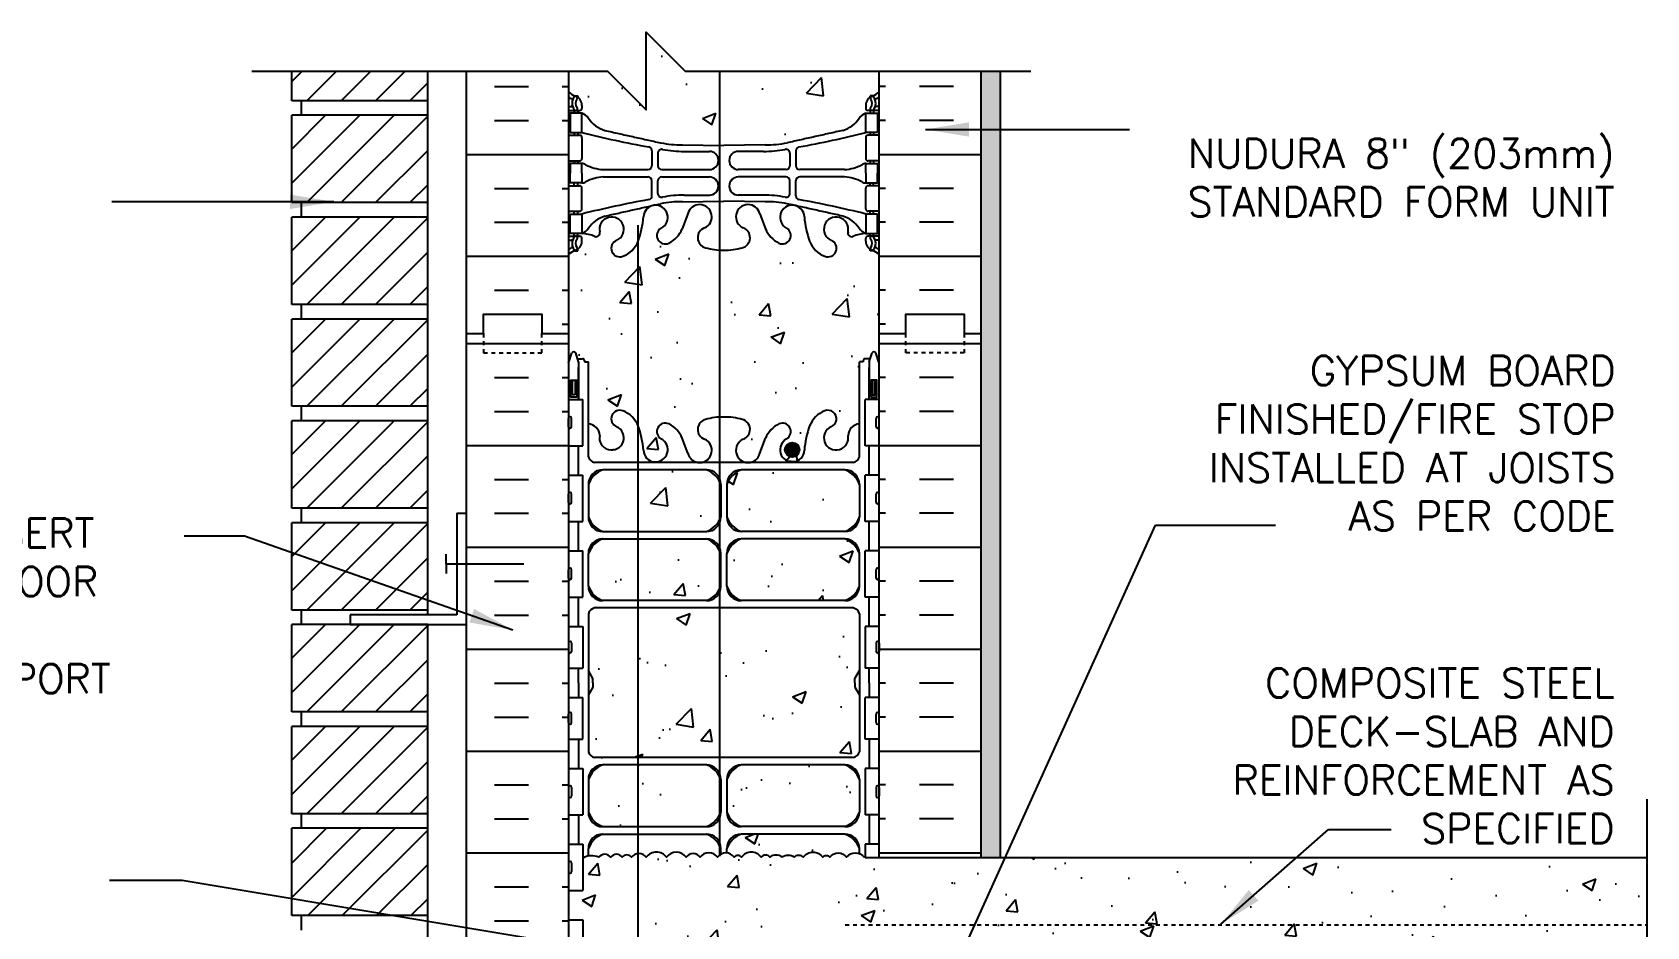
# Model space of a CAD drawing. Header units: inches. Extents: x 148.1 to 227.6, y 132.6 to 222.6.
# Drawn here: x 185.03 to 226.6, y 199.52 to 222.57 of the extents above; entities that cross this region are included whole.
import ezdxf

# ---------------------------------------------------------------- set-up
doc = ezdxf.new("R2010")
doc.units = ezdxf.units.IN
doc.header["$LTSCALE"] = 0.5
doc.header["$MEASUREMENT"] = 0
doc.linetypes.add('DASHED2', pattern=[0.375, 0.25, -0.125])
doc.linetypes.add('HIDDEN2', pattern=[0.1875, 0.125, -0.0625])
for name, color, linetype in [('HATCH', 12, 'Continuous'), ('line25', 2, 'Continuous'), ('LINE3', 3, 'Continuous'), ('LINE50', 5, 'Continuous'), ('LINE9', 9, 'Continuous'), ('TEXT', 4, 'Continuous'), ('Web_Edge', 9, 'Continuous')]:
    doc.layers.add(name, color=color, linetype=linetype)
doc.styles.add('DIM', font='romans.shx', dxfattribs={"width": 0.7})
doc.styles.add('ROMANS', font='romans.shx', dxfattribs={"height": 0.75})
doc.dimstyles.new('ext_12', dxfattribs={"dimscale": 12, "dimtxt": 0.09375, "dimasz": 0.09375, "dimexe": 0.09375, "dimexo": 0.0625, "dimgap": 0.0625, "dimtad": 1, "dimdec": 1, "dimzin": 3, "dimdsep": 46, "dimlunit": 4, "dimtxsty": 'DIM', "dimcen": 0.09, "dimdle": 0.09375, "dimclrt": 4, "dimadec": 0, "dimazin": 0, "dimtfac": 1, "dimtdec": 1, "dimtmove": 2, "dimatfit": 3, "dimfxl": 1, "dimfrac": 2, "dimtolj": 1, "dimtzin": 0, "dimarcsym": 0})
pattern_1 = [(45, (127.98476, 3.96603), (-0.4419417, 0.4419417), [])]

msp = doc.modelspace()

# ---------------------------------------------------------------- hatches: boundary and pattern name
at = {"layer": 'HATCH'}
h = msp.add_hatch(dxfattribs=at)
h.set_pattern_fill('AR-CONC', color=256, scale=0.5)
h.set_pattern_definition([(50, (0, 0), (3.5863, -0.31376), [0.375, -4.125]), (355, (0, 0), (-0.693757, 3.76096), [0.3, -3.3]), (100.4514, (0.299, -0.026), (2.892544, 3.4472), [0.3187, -3.50571]), (46.1842, (0, 1), (5.336207, -0.827596), [0.5625, -6.1875]), (96.6356, (0.4447, 0.931), (4.67331, 4.87059), [0.47805, -5.25857]), (351.1842, (0, 1), (4.67331, 4.87059), [0.45, -4.95]), (21, (0.5, 0.75), (2.984535, -2.013094), [0.375, -4.125]), (326, (0.5, 0.75), (1.216577, 3.62575), [0.3, -3.3]), (71.4514, (0.7487, 0.5822), (4.20111, 1.612656), [0.3187, -3.50571]), (37.5, (0, 0), (0.0607993, 1.6644693), [0, -3.26, 0, -3.35, 0, -3.3125]), (7.5, (0, 0), (1.315348, 1.972059), [0, -1.91, 0, -3.185, 0, -1.2625]), (327.5, (-1.115, 0), (2.669112, -0.1127744), [0, -1.25, 0, -3.9, 0, -5.175]), (317.5, (-1.615, 0), (2.91593, 0.500525), [0, -1.625, 0, -2.59, 0, -3.675])])
edge = h.paths.add_edge_path()
edge.add_arc((206.623, 220.148), 0.364, 109.6613, 145.0225, ccw=False)
edge.add_line((206.501, 220.491), (206.606, 220.491))
edge.add_line((206.606, 220.491), (206.606, 220.561))
edge.add_line((206.606, 220.561), (206.559, 220.561))
edge.add_arc((206.559, 220.623), 0.0625, 180, 270, ccw=False)
edge.add_line((206.496, 220.623), (206.496, 220.691))
edge.add_arc((206.746, 220.691), 0.25, 124.0558, 180, ccw=False)
edge.add_line((206.606, 220.898), (206.606, 220.94))
edge.add_line((206.606, 220.94), (206.696, 220.94))
edge.add_arc((206.496, 221.398), 0.5, 293.5782, 313.7891)
edge.add_line((206.842, 221.037), (206.842, 221.575))
edge.add_line((206.842, 221.575), (201.842, 221.575))
edge.add_line((201.842, 221.575), (200.842, 222.575))
edge.add_line((200.842, 222.575), (200.842, 220.575))
edge.add_line((200.842, 220.575), (199.842, 221.575))
edge.add_line((199.842, 221.575), (198.842, 221.575))
edge.add_line((198.842, 221.575), (198.842, 221.037))
edge.add_arc((199.188, 221.398), 0.5, 226.2109, 246.4218)
edge.add_line((198.988, 220.94), (199.078, 220.94))
edge.add_line((199.078, 220.94), (199.078, 220.898))
edge.add_arc((198.938, 220.691), 0.25, 0, 55.9442, ccw=False)
edge.add_line((199.188, 220.691), (199.188, 220.623))
edge.add_arc((199.126, 220.623), 0.0625, -90, 0, ccw=False)
edge.add_line((199.126, 220.561), (199.078, 220.561))
edge.add_line((199.078, 220.561), (199.078, 220.491))
edge.add_line((199.078, 220.491), (199.183, 220.491))
edge.add_arc((199.061, 220.148), 0.364, 34.9775, 70.3387, ccw=False)
edge.add_arc((199.984, 220.76), 0.743, 212.7919, 253.8107)
edge.add_spline(control_points=[(199.776, 220.045), (201.214, 219.725)], knot_values=[0, 0, 1, 1], degree=1, periodic=0)
edge.add_arc((201.77, 222.657), 2.984, 259.2546, 270.0995)
edge.add_line((201.775, 219.673), (202.842, 219.657))
edge.add_line((202.842, 219.657), (203.909, 219.673))
edge.add_arc((203.914, 222.657), 2.984, 269.9005, 280.7454)
edge.add_spline(control_points=[(204.47, 219.725), (205.908, 220.045)], knot_values=[0, 0, 1, 1], degree=1, periodic=0)
edge.add_arc((205.7, 220.76), 0.743, 286.1893, 327.2081)
h.paths.add_polyline_path([(206.842, 216.845, 0.088416), (206.696, 216.942), (206.606, 216.942), (206.606, 216.984, -0.249069), (206.496, 217.191), (206.496, 217.258, -0.414214), (206.559, 217.321), (206.606, 217.321), (206.606, 217.391), (206.501, 217.391, 0.085348), (206.172, 217.315, -0.669601), (206.039, 217.436, 2.087231), (205.605, 217.211, -1), (205.442, 216.802, -0.21345), (205.05, 217.192, -0.069923), (204.913, 217.835, 1.702394), (204.463, 217.523, -0.940793), (204.259, 217.139, -0.173075), (203.914, 217.506), (203.771, 217.893, 1.612474), (203.339, 217.533, -0.734872), (203.316, 217.022, -0.068475), (202.842, 216.96, -0.068475), (202.368, 217.022, -0.734872), (202.345, 217.533, 1.612474), (201.913, 217.893), (201.771, 217.506, -0.173075), (201.425, 217.139, -0.940793), (201.221, 217.523, 1.702394), (200.771, 217.835, -0.069923), (200.635, 217.192, -0.21345), (200.242, 216.802, -1), (200.079, 217.211, 2.087231), (199.645, 217.436, -0.669601), (199.513, 217.315, 0.085348), (199.183, 217.391), (199.078, 217.391), (199.078, 217.321), (199.126, 217.321, -0.414214), (199.188, 217.258), (199.188, 217.191, -0.249069), (199.078, 216.984), (199.078, 216.942), (198.988, 216.942, 0.088416), (198.842, 216.845), (198.842, 214.81), (198.842, 214.051), (198.921, 214.293, -0.725737), (199.027, 214.312), (199.076, 214.162), (199.202, 214.162, -0.414214), (199.252, 214.112), (199.252, 214.082), (199.352, 214.082), (199.352, 212.48, -0.380397), (199.645, 212.185, 2.087231), (200.079, 212.41, -1), (200.242, 212.818, -0.21345), (200.635, 212.429, -0.069923), (200.771, 211.785, 1.702394), (201.221, 212.098, -0.940793), (201.425, 212.481, -0.173075), (201.771, 212.114), (201.913, 211.728, 1.612474), (202.345, 212.087, -0.734872), (202.368, 212.598, -0.068475), (202.842, 212.66, -0.068475), (203.316, 212.598, -0.734872), (203.339, 212.087, 1.612474), (203.771, 211.728), (203.914, 212.114, -0.173075), (204.259, 212.481, -0.940793), (204.463, 212.098, 1.702394), (204.913, 211.785, -0.069923), (205.05, 212.429, -0.21345), (205.442, 212.818, -1), (205.605, 212.41, 2.087231), (206.039, 212.185, -0.380392), (206.332, 212.48), (206.332, 214.082), (206.432, 214.082), (206.432, 214.112, -0.414214), (206.482, 214.162), (206.608, 214.162), (206.651, 214.293, -0.725737), (206.757, 214.312), (206.842, 214.051)])
h.paths.add_polyline_path([(206.212, 205.923), (206.332, 206.123), (206.332, 207.591, 0.268138), (206.171, 207.74), (199.513, 207.74, 0.268156), (199.352, 207.591), (199.352, 206.123), (199.472, 205.923), (199.472, 205.81), (199.472, 205.698), (199.352, 205.498), (199.352, 204.029, 0.268156), (199.513, 203.881), (206.171, 203.881, 0.268138), (206.332, 204.029), (206.332, 205.498), (206.212, 205.698), (206.212, 205.81)])
h.paths.add_polyline_path([(202.391, 201.912), (199.727, 201.912, 0.225652), (199.352, 201.537), (199.352, 201.347, -0.154761), (199.622, 201.313, -0.520567), (199.929, 201.313, -0.520567), (200.225, 201.313, -0.520567), (200.464, 201.313, -0.520567), (200.844, 201.313, -0.520567), (201.367, 201.313, -0.520567), (201.868, 201.313, -0.520567), (202.231, 201.313, -0.520567), (202.68, 201.313, -0.111436), (202.766, 201.39), (202.766, 201.537, 0.225652)])
h.paths.add_polyline_path([(202.766, 203.319, 0.225652), (202.391, 203.694), (199.727, 203.694, 0.225652), (199.352, 203.319), (199.352, 202.478, 0.225652), (199.727, 202.103), (202.391, 202.103, 0.225652), (202.766, 202.478)])
h.paths.add_polyline_path([(206.332, 203.319, 0.225652), (205.957, 203.694), (203.293, 203.694, 0.225652), (202.918, 203.319), (202.918, 202.478, 0.225652), (203.293, 202.103), (205.957, 202.103, 0.225652), (206.332, 202.478)])
h.paths.add_polyline_path([(205.957, 201.912), (203.293, 201.912, 0.225652), (202.918, 201.537), (202.918, 201.424, -0.22156), (203.11, 201.313, -0.520567), (203.297, 201.313, -0.520567), (203.801, 201.313, -0.520567), (204.028, 201.313, -0.364923), (204.342, 201.313, -0.364923), (204.656, 201.313, -0.520567), (204.883, 201.313, -0.520567), (205.387, 201.313, -0.520567), (205.573, 201.313, -0.520567), (206.003, 201.313, -0.35103), (206.332, 201.409), (206.332, 201.537, 0.225652)])
h.paths.add_polyline_path([(202.766, 210.924, 0.225652), (202.391, 211.299), (199.727, 211.299, 0.225652), (199.352, 210.924), (199.352, 210.084, 0.225652), (199.727, 209.709), (202.391, 209.709, 0.225652), (202.766, 210.084)])
h.paths.add_polyline_path([(202.766, 209.143, 0.225652), (202.391, 209.518), (199.727, 209.518, 0.225652), (199.352, 209.143), (199.352, 208.302, 0.225652), (199.727, 207.927), (202.391, 207.927, 0.225652), (202.766, 208.302)])
h.paths.add_polyline_path([(206.332, 208.302), (206.332, 209.143, 0.225652), (205.957, 209.518), (203.293, 209.518, 0.225652), (202.918, 209.143), (202.918, 208.302, 0.225652), (203.293, 207.927), (205.957, 207.927, 0.225652)])
h.paths.add_polyline_path([(206.332, 210.924, 0.225652), (205.957, 211.299), (203.293, 211.299, 0.225652), (202.918, 210.924), (202.918, 210.084, 0.225652), (203.293, 209.709), (205.957, 209.709, 0.225652), (206.332, 210.084)])
h.paths.add_polyline_path([(226.605, 201.31), (206.477, 201.31), (206.477, 201.342, 0.0436), (206.452, 201.313, 0.520567), (206.003, 201.313, 0.520567), (205.573, 201.313, 0.520567), (205.387, 201.313, 0.520567), (204.883, 201.313, 0.520567), (204.656, 201.313, 0.364923), (204.342, 201.313, 0.364923), (204.028, 201.313, 0.520567), (203.801, 201.313, 0.520567), (203.297, 201.313, 0.520567), (203.11, 201.313, 0.520567), (202.68, 201.313, 0.520567), (202.231, 201.313, 0.520567), (201.868, 201.313, 0.520567), (201.367, 201.313, 0.520567), (200.844, 201.313, 0.520567), (200.464, 201.313, 0.520567), (200.225, 201.313, 0.520567), (199.929, 201.313, 0.520567), (199.622, 201.313, 0.154761), (199.352, 201.347, 0.086464), (199.207, 201.293), (199.207, 200.455), (198.842, 200.455), (198.842, 199.705), (199.207, 199.705), (199.207, 198.505), (198.842, 198.505), (198.842, 197.186, -0.487807), (199.102, 197.189, -0.182463), (199.21, 197.263), (202.056, 197.263), (202.056, 197.31), (206.842, 197.31), (207.542, 198.81), (209.542, 198.81), (210.241, 197.31), (213.241, 197.31), (213.94, 198.81), (215.94, 198.81), (216.64, 197.31), (219.64, 197.31), (220.339, 198.81), (222.339, 198.81), (223.039, 197.31), (226.039, 197.31), (226.605, 198.523)])
h.paths.add_polyline_path([(202.056, 197.263), (199.21, 197.263), (199.21, 194.81), (202.056, 194.81)])
h.paths.add_polyline_path([(200.079, 194.41, -0.228211), (199.95, 194.551), (199.21, 194.551), (199.21, 194.808), (199.207, 194.81), (199.21, 194.81), (199.21, 197.263, 0.182463), (199.102, 197.189, 0.487807), (198.842, 197.186), (198.842, 196.81), (198.842, 194.776, 0.088416), (198.988, 194.679), (199.078, 194.679), (199.078, 194.637, -0.249069), (199.188, 194.43), (199.188, 194.362, -0.414214), (199.126, 194.3), (199.078, 194.3), (199.078, 194.23), (199.183, 194.23, 0.085348), (199.513, 194.305, -0.669601), (199.645, 194.185, 2.087231)])
h.paths.add_polyline_path([(201.221, 194.098, -0.940793), (201.425, 194.481, -0.173075), (201.771, 194.114), (201.913, 193.728, 1.612474), (202.345, 194.087, -0.589759), (202.272, 194.551), (200.573, 194.551, -0.050441), (200.635, 194.429, -0.068226), (200.77, 193.801, 1.753171)])
h.paths.add_polyline_path([(203.914, 194.114, -0.173075), (204.259, 194.481, -0.940793), (204.463, 194.098, 1.753171), (204.914, 193.801, -0.068226), (205.05, 194.429, -0.050441), (205.111, 194.551), (203.412, 194.551, -0.589759), (203.339, 194.087, 1.612474), (203.771, 193.728)])
h.paths.add_polyline_path([(204.259, 181.139, -0.173075), (203.914, 181.506), (203.771, 181.893, 1.612474), (203.339, 181.533, -0.734872), (203.316, 181.022, -0.068475), (202.842, 180.96, -0.068475), (202.368, 181.022, -0.734872), (202.345, 181.533, 1.612474), (201.913, 181.893), (201.771, 181.506, -0.173075), (201.425, 181.139, -0.940793), (201.221, 181.523, 1.702394), (200.771, 181.835, -0.069923), (200.635, 181.192, -0.21345), (200.242, 180.802, -1), (200.079, 181.211, 2.087231), (199.645, 181.436, -0.669601), (199.513, 181.315, 0.085348), (199.183, 181.391), (199.078, 181.391), (199.078, 181.321), (199.126, 181.321, -0.414214), (199.188, 181.258), (199.188, 181.191, -0.249069), (199.078, 180.984), (199.078, 180.942), (198.988, 180.942, 0.088416), (198.842, 180.845), (198.842, 178.81), (198.842, 176.776, 0.088416), (198.988, 176.679), (199.078, 176.679), (199.078, 176.637, -0.249069), (199.188, 176.43), (199.188, 176.362, -0.414214), (199.126, 176.3), (199.078, 176.3), (199.078, 176.23), (199.183, 176.23, 0.085348), (199.513, 176.305, -0.669601), (199.645, 176.185, 2.087231), (200.079, 176.41, -1), (200.242, 176.818, -0.21345), (200.635, 176.429, -0.069923), (200.771, 175.785, 1.702394), (201.221, 176.098, -0.940793), (201.425, 176.481, -0.173075), (201.771, 176.114), (201.913, 175.728, 1.612474), (202.345, 176.087, -0.734872), (202.368, 176.598, -0.068475), (202.842, 176.66, -0.068475), (203.316, 176.598, -0.734872), (203.339, 176.087, 1.612474), (203.771, 175.728), (203.914, 176.114, -0.173075), (204.259, 176.481, -0.940793), (204.463, 176.098, 1.702394), (204.913, 175.785, -0.069923), (205.05, 176.429, -0.21345), (205.442, 176.818, -1), (205.605, 176.41, 2.087231), (206.039, 176.185, -0.669601), (206.172, 176.305, 0.085348), (206.501, 176.23), (206.606, 176.23), (206.606, 176.3), (206.559, 176.3, -0.414214), (206.496, 176.362), (206.496, 176.43, -0.249069), (206.606, 176.637), (206.606, 176.679), (206.696, 176.679, 0.088416), (206.842, 176.776), (206.842, 178.81), (206.842, 180.845, 0.088416), (206.696, 180.942), (206.606, 180.942), (206.606, 180.984, -0.249069), (206.496, 181.191), (206.496, 181.258, -0.414214), (206.559, 181.321), (206.606, 181.321), (206.606, 181.391), (206.501, 181.391, 0.085348), (206.172, 181.315, -0.669601), (206.039, 181.436, 2.087231), (205.605, 181.211, -1), (205.442, 180.802, -0.21345), (205.05, 181.192, -0.069923), (204.913, 181.835, 1.702394), (204.463, 181.523, -0.940793)])
edge = h.paths.add_edge_path()
edge.add_spline(control_points=[(205.908, 173.575), (204.47, 173.896)], knot_values=[0, 0, 1, 1], degree=1, periodic=0)
edge.add_arc((203.914, 170.964), 2.984, 79.2546, 90.0995)
edge.add_line((203.909, 173.948), (202.842, 173.964))
edge.add_line((202.842, 173.964), (201.775, 173.948))
edge.add_arc((201.77, 170.964), 2.984, 89.9005, 100.7454)
edge.add_spline(control_points=[(201.214, 173.896), (199.776, 173.575)], knot_values=[0, 0, 1, 1], degree=1, periodic=0)
edge.add_arc((199.984, 172.861), 0.743, 106.1893, 145.772)
edge.add_arc((199.061, 173.472), 0.364, 289.6613, 327.9576, ccw=False)
edge.add_line((199.183, 173.13), (199.078, 173.13))
edge.add_line((199.078, 173.13), (199.078, 173.06))
edge.add_line((199.078, 173.06), (199.126, 173.06))
edge.add_arc((199.126, 172.997), 0.0625, 0, 90, ccw=False)
edge.add_line((199.188, 172.997), (199.188, 172.93))
edge.add_arc((198.938, 172.93), 0.25, 304.0558, 360, ccw=False)
edge.add_line((199.078, 172.723), (199.078, 172.681))
edge.add_line((199.078, 172.681), (198.988, 172.681))
edge.add_arc((199.188, 172.223), 0.5, 113.5782, 133.7891)
edge.add_line((198.842, 172.584), (198.842, 169.81))
edge.add_line((198.842, 169.81), (199.842, 169.81))
edge.add_line((199.842, 169.81), (200.842, 168.81))
edge.add_line((200.842, 168.81), (200.842, 170.81))
edge.add_line((200.842, 170.81), (201.842, 169.81))
edge.add_line((201.842, 169.81), (206.842, 169.81))
edge.add_line((206.842, 169.81), (206.842, 172.584))
edge.add_arc((206.496, 172.223), 0.5, 46.2109, 66.4218)
edge.add_line((206.696, 172.681), (206.606, 172.681))
edge.add_line((206.606, 172.681), (206.606, 172.723))
edge.add_arc((206.746, 172.93), 0.25, 180, 235.9442, ccw=False)
edge.add_line((206.496, 172.93), (206.496, 172.997))
edge.add_arc((206.559, 172.997), 0.0625, 90, 180, ccw=False)
edge.add_line((206.559, 173.06), (206.606, 173.06))
edge.add_line((206.606, 173.06), (206.606, 173.13))
edge.add_line((206.606, 173.13), (206.501, 173.13))
edge.add_arc((206.623, 173.472), 0.364, 212.0424, 250.3387, ccw=False)
edge.add_arc((205.7, 172.861), 0.743, 34.228, 73.8107)
h = msp.add_hatch(dxfattribs=at)
h.set_pattern_fill('ANSI31', color=256, scale=5, style=0)
h.set_pattern_definition([(45, (127.98476, 22.34103), (-0.4419417, 0.4419417), [])])
h.paths.add_polyline_path([(195.217, 221.575), (191.717, 221.575), (191.717, 220.81), (195.217, 220.81)])
h = msp.add_hatch(dxfattribs=at)
h.set_pattern_fill('INSUL', color=256, scale=7, style=0)
h.set_pattern_definition([(0, (-2727.3195, -182.1992), (0, 2.625), []), (0, (-2727.3195, -181.3242), (0, 2.625), [0.875, -0.875]), (0, (-2727.3195, -180.4492), (0, 2.625), [0.875, -0.875])])
h.paths.add_polyline_path([(198.842, 221.575), (196.217, 221.575), (196.217, 214.81), (196.655, 214.81), (196.655, 215.31), (198.155, 215.31), (198.155, 214.81), (198.842, 214.81)])
h = msp.add_hatch(dxfattribs=at)
h.set_pattern_fill('INSUL', color=256, scale=7, style=0)
h.set_pattern_definition([(180, (3133.0037, -182.1992), (0, 2.625), []), (180, (3133.0037, -181.3242), (0, 2.625), [0.875, -0.875]), (180, (3133.0037, -180.4492), (0, 2.625), [0.875, -0.875])])
h.paths.add_polyline_path([(209.467, 221.575), (206.842, 221.575), (206.842, 214.81), (207.53, 214.81), (207.53, 215.31), (209.03, 215.31), (209.03, 214.81), (209.467, 214.81)])
h = msp.add_hatch(dxfattribs=at)
h.set_pattern_fill('AR-SAND', color=256, scale=0.25, style=0)
h.set_pattern_definition([(37.5, (46.606, 0.20183), (-0.01574834, 0.48170594), [0, -0.38, 0, -0.425, 0, -0.40625]), (7.5, (46.606, 0.2018), (0.4424442, 0.7055365), [0, -0.205, 0, -0.3425, 0, -0.13125]), (327.5, (46.2985, 0.20183), (0.77853547, 0.00141476), [0, -0.125, 0, -0.45, 0, -0.5875]), (317.5, (46.2985, 0.2018), (0.7515317, 0.2194189), [0, -0.0625, 0, -0.295, 0, -0.3375])])
h.paths.add_polyline_path([(209.967, 221.575), (209.467, 221.575), (209.467, 214.81), (209.467, 201.31), (209.967, 201.31)])
h = msp.add_hatch(dxfattribs=at)
h.set_pattern_fill('ANSI31', color=256, scale=5, style=0)
h.set_pattern_definition([(45, (127.98476, 19.71603), (-0.4419417, 0.4419417), [])])
h.paths.add_polyline_path([(195.217, 220.435), (191.717, 220.435), (191.717, 218.185), (195.217, 218.185)])
h = msp.add_hatch(dxfattribs=at)
h.set_pattern_fill('ANSI31', color=256, scale=5, style=0)
h.set_pattern_definition([(45, (127.98476, 17.09103), (-0.4419417, 0.4419417), [])])
h.paths.add_polyline_path([(195.217, 217.81), (191.717, 217.81), (191.717, 215.56), (195.217, 215.56)])
h = msp.add_hatch(dxfattribs=at)
h.set_pattern_fill('ANSI31', color=256, scale=5, style=0)
h.set_pattern_definition([(45, (127.98476, 14.46603), (-0.4419417, 0.4419417), [])])
h.paths.add_polyline_path([(195.217, 215.185), (191.717, 215.185), (191.717, 212.935), (195.217, 212.935)])
h = msp.add_hatch(dxfattribs=at)
h.set_pattern_fill('INSUL', color=256, scale=7, style=0)
h.set_pattern_definition([(0, (-2727.3195, -200.1992), (0, 2.625), []), (0, (-2727.3195, -199.3242), (0, 2.625), [0.875, -0.875]), (0, (-2727.3195, -198.4492), (0, 2.625), [0.875, -0.875])])
h.paths.add_polyline_path([(196.217, 196.81), (196.655, 196.81), (196.655, 197.31), (198.155, 197.31), (198.155, 196.81), (198.842, 196.81), (198.842, 214.81), (198.155, 214.81), (198.155, 215.31), (196.655, 215.31), (196.655, 214.81), (196.217, 214.81)])
h = msp.add_hatch(dxfattribs=at)
h.set_pattern_fill('INSUL', color=256, scale=7, style=0)
h.set_pattern_definition([(180, (3133.0037, -200.1992), (0, 2.625), []), (180, (3133.0037, -199.3242), (0, 2.625), [0.875, -0.875]), (180, (3133.0037, -198.4492), (0, 2.625), [0.875, -0.875])])
h.paths.add_polyline_path([(206.842, 201.31), (209.467, 201.31), (209.467, 214.81), (209.03, 214.81), (209.03, 215.31), (207.53, 215.31), (207.53, 214.81), (206.842, 214.81)])
h = msp.add_hatch(dxfattribs=at)
h.set_pattern_fill('ANSI31', color=256, scale=5, style=0)
h.set_pattern_definition([(45, (127.98476, 11.84103), (-0.4419417, 0.4419417), [])])
h.paths.add_polyline_path([(195.217, 212.56), (191.717, 212.56), (191.717, 210.31), (195.217, 210.31)])
h = msp.add_hatch(dxfattribs=at)
h.set_pattern_fill('ANSI31', color=256, scale=5, style=0)
h.set_pattern_definition([(45, (127.98476, 9.21603), (-0.4419417, 0.4419417), [])])
h.paths.add_polyline_path([(195.217, 209.935), (191.717, 209.935), (191.717, 207.685), (195.217, 207.685)])
h = msp.add_hatch(dxfattribs=at)
h.set_pattern_fill('ANSI31', color=256, scale=5, style=0)
h.set_pattern_definition([(45, (127.98476, 6.59103), (-0.4419417, 0.4419417), [])])
h.paths.add_polyline_path([(195.217, 207.31), (191.717, 207.31), (191.717, 205.06), (195.217, 205.06)])
h = msp.add_hatch(dxfattribs=at)
h.set_pattern_fill('ANSI31', color=256, scale=5, style=0)
h.set_pattern_definition(pattern_1)
h.paths.add_polyline_path([(195.217, 204.685), (191.717, 204.685), (191.717, 202.435), (195.217, 202.435)])
h = msp.add_hatch(dxfattribs=at)
h.set_pattern_fill('ANSI31', color=256, scale=5, style=0)
h.set_pattern_definition(pattern_1)
h.paths.add_polyline_path([(195.217, 199.81), (195.217, 202.06), (191.717, 202.06), (191.717, 199.81)])
at = {"layer": 'LINE3'}
msp.add_hatch(color=256, dxfattribs=at).paths.add_polyline_path([(204.413, 211.816, 1), (204.788, 211.816, 1)])

# ---------------------------------------------------------------- linework, layer by layer
at = {"layer": 'HATCH'}
for points in [[(204.342, 201.313, 0.364923), (204.028, 201.313, 0.520567), (203.801, 201.313, 0.520567), (203.297, 201.313, 0.520567), (203.11, 201.313, 0.520567), (202.68, 201.313, 0.520567), (202.231, 201.313, 0.520567), (201.868, 201.313, 0.520567), (201.367, 201.313, 0.520567), (200.844, 201.313, 0.520567), (200.464, 201.313, 0.520567), (200.225, 201.313, 0.520567), (199.929, 201.313, 0.520567), (199.622, 201.313, 0.244497), (199.207, 201.293)], [(204.342, 201.313, -0.364923), (204.656, 201.313, -0.520567), (204.883, 201.313, -0.520567), (205.387, 201.313, -0.520567), (205.573, 201.313, -0.520567), (206.003, 201.313, -0.520567), (206.452, 201.313, -0.0436), (206.477, 201.342, -0.0436)]]:
    msp.add_lwpolyline(points, format="xyb", dxfattribs=at)
at = {"layer": 'line25'}
for p, q in [((191.717, 220.81), (191.717, 221.575)), ((195.217, 207.56), (195.217, 221.575)), ((198.842, 221.575), (198.842, 214.81)), ((206.842, 201.31), (206.842, 221.575)), ((195.217, 220.81), (191.717, 220.81)), ((191.967, 220.435), (191.967, 220.81)), ((191.717, 218.185), (191.717, 220.435)), ((195.217, 220.435), (191.717, 220.435)), ((195.217, 218.185), (191.717, 218.185)), ((191.967, 217.81), (191.967, 218.185)), ((191.717, 215.56), (191.717, 217.81)), ((195.217, 217.81), (191.717, 217.81)), ((195.217, 215.56), (191.717, 215.56)), ((191.967, 215.185), (191.967, 215.56)), ((191.717, 212.935), (191.717, 215.185)), ((195.217, 215.185), (191.717, 215.185)), ((198.842, 214.81), (198.842, 196.81)), ((195.217, 212.935), (191.717, 212.935)), ((191.967, 212.56), (191.967, 212.935)), ((198.842, 213.115), (199.207, 213.115)), ((199.207, 211.915), (199.207, 213.115)), ((206.842, 213.115), (206.477, 213.115)), ((206.477, 211.915), (206.477, 213.115)), ((191.717, 210.31), (191.717, 212.56)), ((195.217, 212.56), (191.717, 212.56)), ((198.842, 211.915), (199.207, 211.915)), ((206.842, 211.915), (206.477, 211.915)), ((198.842, 211.165), (199.207, 211.165)), ((199.207, 209.965), (199.207, 211.165)), ((206.842, 211.165), (206.477, 211.165)), ((206.477, 209.965), (206.477, 211.165)), ((195.217, 210.31), (191.717, 210.31)), ((191.717, 207.685), (191.717, 209.935)), ((195.217, 209.935), (191.717, 209.935)), ((191.967, 209.935), (191.967, 210.31)), ((198.842, 209.965), (199.207, 209.965)), ((206.842, 209.965), (206.477, 209.965)), ((198.842, 209.215), (199.207, 209.215)), ((199.207, 208.015), (199.207, 209.215)), ((206.842, 209.215), (206.477, 209.215)), ((206.477, 208.015), (206.477, 209.215)), ((198.842, 208.015), (199.207, 208.015)), ((206.842, 208.015), (206.477, 208.015)), ((195.217, 207.685), (191.717, 207.685)), ((191.967, 207.31), (191.967, 207.685)), ((191.717, 205.06), (191.717, 207.31)), ((195.217, 207.31), (191.717, 207.31)), ((195.217, 194.435), (195.217, 207.31)), ((198.842, 207.265), (199.207, 207.265)), ((199.207, 207.265), (199.207, 206.185)), ((206.842, 207.265), (206.477, 207.265)), ((206.477, 207.265), (206.477, 206.185)), ((198.842, 206.185), (199.207, 206.185)), ((206.842, 206.185), (206.477, 206.185)), ((198.842, 205.435), (199.207, 205.435)), ((199.207, 204.355), (199.207, 205.435)), ((206.842, 205.435), (206.477, 205.435)), ((206.477, 204.355), (206.477, 205.435)), ((195.217, 205.06), (191.717, 205.06)), ((191.967, 204.685), (191.967, 205.06)), ((191.717, 202.435), (191.717, 204.685)), ((195.217, 204.685), (191.717, 204.685)), ((198.842, 204.355), (199.207, 204.355)), ((206.842, 204.355), (206.477, 204.355)), ((198.842, 203.605), (199.207, 203.605)), ((199.207, 203.605), (199.207, 202.405)), ((206.842, 203.605), (206.477, 203.605)), ((206.477, 203.605), (206.477, 202.405)), ((195.217, 202.435), (191.717, 202.435)), ((191.717, 199.81), (191.717, 202.06)), ((195.217, 202.06), (191.717, 202.06)), ((191.967, 202.06), (191.967, 202.435)), ((198.842, 202.405), (199.207, 202.405)), ((206.842, 202.405), (206.477, 202.405)), ((198.842, 201.655), (199.207, 201.655)), ((199.207, 201.655), (199.207, 200.455)), ((206.842, 201.655), (206.477, 201.655)), ((206.477, 201.655), (206.477, 201.31)), ((206.477, 201.31), (226.605, 201.31)), ((198.842, 200.455), (199.207, 200.455)), ((195.217, 199.81), (191.717, 199.81)), ((191.967, 199.435), (191.967, 199.81)), ((198.842, 199.705), (199.207, 199.705)), ((199.207, 199.705), (199.207, 198.505))]:
    msp.add_line(p, q, dxfattribs=at)
at = {"layer": 'LINE3'}
for p, q in [((202.735, 201.344), (202.735, 221.575)), ((200.624, 217.601), (200.624, 197.263))]:
    msp.add_line(p, q, dxfattribs=at)
msp.add_circle((204.601, 211.816), 0.188, dxfattribs=at)
at = {"layer": 'LINE50'}
for p, q in [((196.217, 214.81), (196.217, 221.575)), ((209.467, 214.81), (209.467, 221.575)), ((196.217, 196.81), (196.217, 214.81)), ((209.467, 201.31), (209.467, 214.81))]:
    msp.add_line(p, q, dxfattribs=at)
for points in [[(196.217, 214.81), (196.655, 214.81), (196.655, 215.31), (198.155, 215.31), (198.155, 214.81), (198.842, 214.81)], [(206.842, 214.81), (207.53, 214.81), (207.53, 215.31), (209.03, 215.31), (209.03, 214.81), (209.467, 214.81)]]:
    msp.add_lwpolyline(points, dxfattribs=at)
at = {"layer": 'LINE9'}
for p, q in [((209.967, 201.31), (209.967, 221.575)), ((198.842, 212.405), (198.842, 212.625)), ((198.842, 212.57), (198.842, 212.57)), ((198.842, 212.46), (198.842, 212.46)), ((198.882, 212.665), (198.882, 212.665)), ((198.922, 212.405), (198.922, 212.625)), ((206.762, 212.405), (206.762, 212.625)), ((206.802, 212.665), (206.802, 212.665)), ((206.842, 212.405), (206.842, 212.625)), ((206.842, 212.57), (206.842, 212.57)), ((206.842, 212.46), (206.842, 212.46)), ((198.882, 212.365), (198.882, 212.365)), ((206.802, 212.365), (206.802, 212.365)), ((198.842, 210.455), (198.842, 210.675)), ((198.842, 210.62), (198.842, 210.62)), ((198.842, 210.51), (198.842, 210.51)), ((198.882, 210.715), (198.882, 210.715)), ((198.882, 210.415), (198.882, 210.415)), ((198.922, 210.455), (198.922, 210.675)), ((206.762, 210.455), (206.762, 210.675)), ((206.802, 210.715), (206.802, 210.715)), ((206.802, 210.415), (206.802, 210.415)), ((206.842, 210.455), (206.842, 210.675)), ((206.842, 210.62), (206.842, 210.62)), ((206.842, 210.51), (206.842, 210.51)), ((195.967, 210.185), (195.967, 207.56)), ((195.967, 210.185), (196.217, 210.185)), ((195.695, 208.873), (195.695, 209.123)), ((195.695, 208.873), (197.695, 208.873)), ((195.695, 208.873), (195.695, 208.623)), ((198.842, 208.505), (198.842, 208.725)), ((198.882, 208.765), (198.882, 208.765)), ((198.922, 208.505), (198.922, 208.725)), ((206.762, 208.505), (206.762, 208.725)), ((206.802, 208.765), (206.802, 208.765)), ((206.842, 208.505), (206.842, 208.725)), ((198.842, 208.67), (198.842, 208.67)), ((198.842, 208.56), (198.842, 208.56)), ((198.882, 208.465), (198.882, 208.465)), ((206.802, 208.465), (206.802, 208.465)), ((206.842, 208.67), (206.842, 208.67)), ((206.842, 208.56), (206.842, 208.56)), ((195.967, 207.56), (193.217, 207.56)), ((193.217, 207.56), (193.217, 207.31)), ((193.217, 207.31), (196.217, 207.31)), ((198.842, 206.835), (198.842, 206.615)), ((198.842, 206.78), (198.842, 206.78)), ((198.842, 206.67), (198.842, 206.67)), ((198.882, 206.875), (198.882, 206.875)), ((198.922, 206.835), (198.922, 206.615)), ((206.762, 206.835), (206.762, 206.615)), ((206.802, 206.875), (206.802, 206.875)), ((206.842, 206.835), (206.842, 206.615)), ((206.842, 206.78), (206.842, 206.78)), ((206.842, 206.67), (206.842, 206.67)), ((198.882, 206.575), (198.882, 206.575)), ((206.802, 206.575), (206.802, 206.575)), ((198.842, 204.785), (198.842, 205.005)), ((198.842, 204.95), (198.842, 204.95)), ((198.882, 205.045), (198.882, 205.045)), ((198.922, 204.785), (198.922, 205.005)), ((206.762, 204.785), (206.762, 205.005)), ((206.802, 205.045), (206.802, 205.045)), ((206.842, 204.785), (206.842, 205.005)), ((206.842, 204.95), (206.842, 204.95)), ((198.842, 204.84), (198.842, 204.84)), ((198.882, 204.745), (198.882, 204.745)), ((206.802, 204.745), (206.802, 204.745)), ((206.842, 204.84), (206.842, 204.84)), ((198.842, 203.115), (198.842, 202.895)), ((198.842, 203.06), (198.842, 203.06)), ((198.842, 202.95), (198.842, 202.95)), ((198.882, 203.155), (198.882, 203.155)), ((198.922, 203.115), (198.922, 202.895)), ((206.762, 203.115), (206.762, 202.895)), ((206.802, 203.155), (206.802, 203.155)), ((206.842, 203.115), (206.842, 202.895)), ((206.842, 203.06), (206.842, 203.06)), ((206.842, 202.95), (206.842, 202.95)), ((198.882, 202.855), (198.882, 202.855)), ((206.802, 202.855), (206.802, 202.855)), ((226.605, 202.81), (226.605, 192.313)), ((198.842, 201.165), (198.842, 200.945)), ((198.842, 201.11), (198.842, 201.11)), ((198.842, 201), (198.842, 201)), ((198.882, 200.905), (198.882, 200.905)), ((198.922, 201.165), (198.922, 200.945))]:
    msp.add_line(p, q, dxfattribs=at)
at = {"layer": 'LINE9', "linetype": 'HIDDEN2'}
msp.add_line((205.967, 199.575), (226.605, 199.575), dxfattribs=at)
at = {"layer": 'LINE9'}
msp.add_lwpolyline([(190.685, 221.575), (199.842, 221.575), (200.842, 220.575), (200.842, 222.575), (201.842, 221.575), (210.748, 221.575)], dxfattribs=at)
at = {"layer": 'LINE9', "linetype": 'DASHED2', "ltscale": 0.15}
for points in [[(196.655, 214.81), (196.655, 214.81), (196.655, 214.31), (198.155, 214.31), (198.155, 214.81), (198.155, 214.81)], [(209.03, 214.81), (209.03, 214.81), (209.03, 214.31), (207.53, 214.31), (207.53, 214.81), (207.53, 214.81)]]:
    msp.add_lwpolyline(points, dxfattribs=at)
at = {"layer": 'LINE9'}
for centre, start, end in [((198.882, 212.625), 90, 180), ((198.882, 212.625), 360, 90), ((206.802, 212.625), 90, 180), ((206.802, 212.625), 0, 90), ((198.882, 212.405), 180, 270), ((198.882, 212.405), 270, 0), ((206.802, 212.405), 180, 270), ((206.802, 212.405), 270, 0), ((198.882, 210.675), 90, 180), ((198.882, 210.455), 180, 270), ((198.882, 210.675), 360, 90), ((198.882, 210.455), 270, 0), ((206.802, 210.675), 90, 180), ((206.802, 210.455), 180, 270), ((206.802, 210.675), 0, 90), ((206.802, 210.455), 270, 0), ((198.882, 208.725), 90, 180), ((198.882, 208.725), 360, 90), ((206.802, 208.725), 90, 180), ((206.802, 208.725), 0, 90), ((198.882, 208.505), 180, 270), ((198.882, 208.505), 270, 0), ((206.802, 208.505), 180, 270), ((206.802, 208.505), 270, 0), ((198.882, 206.835), 90, 180), ((198.882, 206.615), 180, 270), ((198.882, 206.835), 0, 90), ((198.882, 206.615), 270, 0), ((206.802, 206.835), 90, 180), ((206.802, 206.615), 180, 270), ((206.802, 206.835), 360, 90), ((206.802, 206.615), 270, 0), ((198.882, 205.005), 90, 180), ((198.882, 205.005), 360, 90), ((206.802, 205.005), 90, 180), ((206.802, 205.005), 0, 90), ((198.882, 204.785), 180, 270), ((198.882, 204.785), 270, 0), ((206.802, 204.785), 180, 270), ((206.802, 204.785), 270, 0), ((198.882, 203.115), 90, 180), ((198.882, 202.895), 180, 270), ((198.882, 203.115), 0, 90), ((198.882, 202.895), 270, 0), ((206.802, 203.115), 90, 180), ((206.802, 202.895), 180, 270), ((206.802, 203.115), 360, 90), ((206.802, 202.895), 270, 0), ((198.882, 201.165), 90, 180), ((198.882, 201.165), 0, 90), ((198.882, 200.945), 180, 270), ((198.882, 200.945), 270, 0)]:
    msp.add_arc(centre, 0.04, start, end, dxfattribs=at)
at = {"layer": 'Web_Edge'}
for p, q in [((198.988, 220.94), (199.078, 220.94)), ((199.078, 220.94), (199.078, 220.898)), ((206.696, 220.94), (206.606, 220.94)), ((206.606, 220.94), (206.606, 220.898)), ((198.842, 220.661), (198.92, 220.661)), ((198.842, 220.561), (199.126, 220.561)), ((198.988, 220.561), (198.988, 220.491)), ((199.078, 220.561), (199.078, 220.491)), ((199.188, 220.691), (199.188, 220.623)), ((206.496, 220.691), (206.496, 220.623)), ((206.842, 220.561), (206.559, 220.561)), ((206.606, 220.561), (206.606, 220.491)), ((206.696, 220.561), (206.696, 220.491)), ((206.842, 220.661), (206.764, 220.661)), ((198.842, 219.921), (199.126, 219.921)), ((198.988, 219.991), (198.988, 219.921)), ((199.078, 219.991), (199.078, 219.921)), ((206.842, 219.921), (206.559, 219.921)), ((206.606, 219.991), (206.606, 219.921)), ((206.696, 219.991), (206.696, 219.921)), ((199.188, 219.858), (199.188, 219.323)), ((200.99, 219.521), (200.99, 219.136)), ((201.775, 219.673), (202.842, 219.657)), ((201.823, 219.505), (202.47, 219.505)), ((203.909, 219.673), (202.842, 219.657)), ((203.861, 219.505), (203.214, 219.505)), ((204.694, 219.521), (204.694, 219.136)), ((206.496, 219.858), (206.496, 219.323)), ((198.842, 219.261), (199.126, 219.261)), ((198.988, 219.261), (198.988, 219.191)), ((199.078, 219.261), (199.078, 219.191)), ((201.143, 219.459), (201.143, 219.136)), ((204.542, 219.459), (204.542, 219.136)), ((206.842, 219.261), (206.559, 219.261)), ((206.606, 219.261), (206.606, 219.191)), ((206.696, 219.261), (206.696, 219.191)), ((198.988, 218.621), (198.988, 218.691)), ((199.078, 218.621), (199.078, 218.691)), ((199.736, 219.035), (200.89, 219.036)), ((199.736, 218.846), (200.89, 218.846)), ((200.99, 218.361), (200.99, 218.746)), ((201.143, 218.423), (201.143, 218.746)), ((201.243, 219.036), (202.47, 219.036)), ((201.243, 218.846), (202.47, 218.846)), ((204.442, 219.036), (203.214, 219.036)), ((204.442, 218.846), (203.214, 218.846)), ((204.542, 218.423), (204.542, 218.746)), ((204.694, 218.361), (204.694, 218.746)), ((205.948, 219.035), (204.794, 219.036)), ((205.948, 218.846), (204.794, 218.846)), ((206.606, 218.621), (206.606, 218.691)), ((206.696, 218.621), (206.696, 218.691)), ((198.842, 218.621), (199.126, 218.621)), ((199.188, 218.023), (199.188, 218.558)), ((201.823, 218.377), (202.47, 218.377)), ((203.861, 218.377), (203.214, 218.377)), ((206.496, 218.023), (206.496, 218.558)), ((206.842, 218.621), (206.559, 218.621)), ((198.842, 217.961), (199.126, 217.961)), ((198.988, 217.891), (198.988, 217.961)), ((199.078, 217.891), (199.078, 217.961)), ((201.913, 217.893), (201.771, 217.506)), ((201.775, 218.209), (202.842, 218.225)), ((203.909, 218.209), (202.842, 218.225)), ((203.771, 217.893), (203.914, 217.506)), ((206.842, 217.961), (206.559, 217.961)), ((206.606, 217.891), (206.606, 217.961)), ((206.696, 217.891), (206.696, 217.961)), ((198.842, 217.321), (199.126, 217.321)), ((198.842, 217.221), (198.92, 217.221)), ((198.988, 217.321), (198.988, 217.391)), ((199.078, 217.321), (199.078, 217.391)), ((199.188, 217.191), (199.188, 217.258)), ((206.496, 217.191), (206.496, 217.258)), ((206.842, 217.321), (206.559, 217.321)), ((206.606, 217.321), (206.606, 217.391)), ((206.696, 217.321), (206.696, 217.391)), ((206.842, 217.221), (206.764, 217.221)), ((198.988, 216.942), (199.078, 216.942)), ((199.078, 216.942), (199.078, 216.984)), ((206.606, 216.942), (206.606, 216.984)), ((206.696, 216.942), (206.606, 216.942)), ((198.842, 214.051), (198.927, 214.312)), ((199.102, 214.082), (199.027, 214.312)), ((199.076, 214.162), (199.202, 214.162)), ((199.242, 214.112), (199.242, 214.112)), ((199.252, 214.112), (199.252, 214.112)), ((199.252, 214.112), (199.252, 214.082)), ((206.432, 214.112), (206.432, 214.112)), ((206.432, 214.112), (206.432, 214.082)), ((206.608, 214.162), (206.482, 214.162)), ((206.582, 214.082), (206.657, 214.312)), ((206.842, 214.051), (206.757, 214.312)), ((199.102, 214.082), (199.102, 213.115)), ((199.252, 214.082), (199.352, 214.082)), ((199.352, 211.635), (199.352, 214.082)), ((206.432, 214.082), (206.332, 214.082)), ((206.332, 211.635), (206.332, 214.082)), ((206.582, 214.082), (206.582, 213.115)), ((201.913, 211.728), (201.771, 212.114)), ((203.771, 211.728), (203.914, 212.114)), ((206.171, 211.487), (199.513, 211.487)), ((202.391, 211.299), (199.727, 211.299)), ((205.957, 211.299), (203.293, 211.299)), ((199.352, 210.924), (199.352, 210.084)), ((202.766, 210.924), (202.766, 210.084)), ((202.918, 210.925), (202.918, 210.084)), ((206.332, 210.924), (206.332, 210.084)), ((199.727, 209.709), (202.391, 209.709)), ((199.727, 209.518), (202.391, 209.518)), ((205.957, 209.709), (203.293, 209.709)), ((205.957, 209.518), (203.293, 209.518)), ((199.352, 208.302), (199.352, 209.143)), ((202.766, 208.302), (202.766, 209.143)), ((202.918, 208.301), (202.918, 209.142)), ((206.332, 208.302), (206.332, 209.143)), ((202.391, 207.927), (199.727, 207.927)), ((205.957, 207.927), (203.293, 207.927)), ((199.352, 207.591), (199.352, 204.029)), ((206.171, 207.74), (199.513, 207.74)), ((206.332, 207.591), (206.332, 204.029)), ((199.472, 205.923), (199.352, 206.123)), ((199.472, 205.923), (199.352, 206.123)), ((199.472, 205.81), (199.472, 205.923)), ((199.472, 205.81), (199.472, 205.923)), ((199.472, 205.81), (199.472, 205.698)), ((199.472, 205.81), (199.472, 205.698)), ((206.212, 205.923), (206.332, 206.123)), ((206.212, 205.923), (206.332, 206.123)), ((206.212, 205.81), (206.212, 205.923)), ((206.212, 205.81), (206.212, 205.923)), ((206.212, 205.81), (206.212, 205.698)), ((206.212, 205.81), (206.212, 205.698)), ((199.472, 205.698), (199.352, 205.498)), ((199.472, 205.698), (199.352, 205.498)), ((206.212, 205.698), (206.332, 205.498)), ((206.212, 205.698), (206.332, 205.498)), ((206.171, 203.881), (199.513, 203.881)), ((199.352, 203.319), (199.352, 202.478)), ((202.391, 203.694), (199.727, 203.694)), ((202.766, 203.319), (202.766, 202.478)), ((202.918, 203.319), (202.918, 202.479)), ((205.957, 203.694), (203.293, 203.694)), ((206.332, 203.319), (206.332, 202.478)), ((199.727, 202.103), (202.391, 202.103)), ((205.957, 202.103), (203.293, 202.103)), ((199.727, 201.912), (202.391, 201.912)), ((205.957, 201.912), (203.293, 201.912)), ((199.352, 201.347), (199.352, 201.537)), ((202.766, 201.39), (202.766, 201.537)), ((202.918, 201.424), (202.918, 201.536)), ((206.332, 201.409), (206.332, 201.537))]:
    msp.add_line(p, q, dxfattribs=at)
for points in [[(198.883, 219.991), (199.183, 219.991), (199.183, 220.491), (198.883, 220.491)], [(206.801, 219.991), (206.501, 219.991), (206.501, 220.491), (206.801, 220.491)], [(198.883, 217.891), (199.183, 217.891), (199.183, 217.391), (198.883, 217.391)], [(206.801, 217.891), (206.501, 217.891), (206.501, 217.391), (206.801, 217.391)], [(199.052, 213.172), (198.902, 213.172), (198.902, 213.612), (199.052, 213.612)], [(199.012, 213.232), (198.942, 213.232), (198.942, 213.612), (199.012, 213.612)], [(206.632, 213.172), (206.782, 213.172), (206.782, 213.612), (206.632, 213.612)], [(206.672, 213.232), (206.742, 213.232), (206.742, 213.612), (206.672, 213.612)]]:
    msp.add_lwpolyline(points, close=True, dxfattribs=at)
for points in [[(199.183, 218.941), (199.183, 219.191), (198.883, 219.191), (198.883, 218.941)], [(206.501, 218.941), (206.501, 219.191), (206.801, 219.191), (206.801, 218.941)], [(199.183, 218.941), (199.183, 218.691), (198.883, 218.691), (198.883, 218.941)], [(206.501, 218.941), (206.501, 218.691), (206.801, 218.691), (206.801, 218.941)], [(199.102, 213.115), (199.102, 213.932)], [(206.582, 213.115), (206.582, 213.932)], [(199.102, 211.165), (199.102, 211.915)], [(206.582, 211.165), (206.582, 211.915)], [(199.102, 209.215), (199.102, 209.965)], [(206.582, 209.215), (206.582, 209.965)], [(199.102, 207.265), (199.102, 208.015)], [(206.582, 207.265), (206.582, 208.015)], [(199.102, 205.81), (199.102, 206.185)], [(199.102, 205.81), (199.102, 205.435)], [(206.582, 205.81), (206.582, 206.185)], [(206.582, 205.81), (206.582, 205.435)], [(199.102, 204.355), (199.102, 203.605)], [(206.582, 204.355), (206.582, 203.605)], [(199.102, 202.405), (199.102, 201.655)], [(206.582, 202.405), (206.582, 201.655)]]:
    msp.add_lwpolyline(points, dxfattribs=at)
for centre, radius, start, end in [((199.188, 221.398), 0.5, 226.2109, 250.5288), ((199.188, 221.398), 0.6, 234.7832, 245.0748), ((199.182, 220.745), 0.25, 140.1145, 222.4609), ((198.926, 220.835), 0.021, 343.464, 63.9957), ((199.024, 220.876), 0.045, 321.448, 139.1879), ((198.938, 220.691), 0.25, 0, 70.5288), ((199.182, 220.745), 0.16, 140.0001, 222.4609), ((206.746, 220.691), 0.25, 109.4712, 180), ((206.66, 220.876), 0.045, 40.8121, 218.552), ((206.502, 220.745), 0.16, 317.5391, 39.9999), ((206.496, 221.398), 0.5, 289.4712, 313.7891), ((206.502, 220.745), 0.25, 317.5391, 39.8855), ((206.758, 220.835), 0.021, 116.0043, 196.536), ((206.496, 221.398), 0.6, 294.9252, 305.2168), ((198.92, 220.68), 0.0196, 269.4032, 15.4901), ((199.031, 220.607), 0.045, 222.4609, 42.4609), ((199.126, 220.623), 0.0625, 270, 0), ((199.061, 220.148), 0.364, 34.9775, 70.3387), ((199.984, 220.76), 0.743, 212.7919, 253.8107), ((205.7, 220.76), 0.743, 286.1893, 327.2081), ((206.623, 220.148), 0.364, 109.6613, 145.0225), ((206.559, 220.623), 0.0625, 180, 270), ((206.654, 220.607), 0.045, 137.5391, 317.5391), ((206.764, 220.68), 0.0196, 164.5099, 270.5968), ((199.126, 219.858), 0.0625, 0, 90), ((205.992, 247.411), 28.253, 256.0552, 259.6343), ((199.692, 247.411), 28.253, 280.3657, 283.9448), ((206.559, 219.858), 0.0625, 90, 180), ((200.89, 219.521), 0.1, 360, 79.6343), ((201.243, 219.459), 0.1, 79.2546, 180), ((201.77, 222.657), 2.984, 259.2546, 270.0995), ((201.818, 222.489), 2.984, 259.2546, 270.0995), ((202.47, 219.271), 0.234, 270, 90), ((203.214, 219.271), 0.234, 90, 270), ((203.867, 222.489), 2.984, 269.9005, 280.7454), ((203.914, 222.657), 2.984, 269.9005, 280.7454), ((204.442, 219.459), 0.1, 0, 100.7454), ((204.794, 219.521), 0.1, 100.3657, 180), ((199.126, 219.323), 0.0625, 270, 0), ((199.179, 218.972), 0.219, 60.4937, 88.92), ((199.821, 220.192), 1.16, 242.5844, 265.8032), ((200.89, 219.136), 0.1, 270.0388, 360), ((201.243, 219.136), 0.1, 180, 270), ((204.442, 219.136), 0.1, 270, 0), ((204.794, 219.136), 0.1, 180, 269.9612), ((205.863, 220.192), 1.16, 274.1968, 297.4156), ((206.505, 218.972), 0.219, 91.08, 119.5063), ((206.559, 219.323), 0.0625, 180, 270), ((199.179, 218.91), 0.219, 271.08, 299.5063), ((199.821, 217.69), 1.16, 94.1968, 117.4156), ((200.89, 218.746), 0.1, 0, 89.9612), ((201.243, 218.746), 0.1, 90, 180), ((202.47, 218.611), 0.234, 270, 90), ((203.214, 218.611), 0.234, 90, 270), ((204.442, 218.746), 0.1, 0, 90), ((204.794, 218.746), 0.1, 90.0388, 180), ((205.863, 217.69), 1.16, 62.5844, 85.8032), ((206.505, 218.91), 0.219, 240.4937, 268.92), ((199.126, 218.558), 0.0625, 0, 90), ((205.992, 190.471), 28.253, 100.3657, 103.9448), ((200.89, 218.361), 0.1, 280.3657, 0), ((201.243, 218.423), 0.1, 180, 280.7454), ((201.818, 215.393), 2.984, 89.9005, 100.7454), ((203.867, 215.393), 2.984, 79.2546, 90.0995), ((204.442, 218.423), 0.1, 259.2546, 0), ((204.794, 218.361), 0.1, 180, 259.6343), ((199.692, 190.471), 28.253, 76.0552, 79.6343), ((206.559, 218.558), 0.0625, 90, 180), ((199.126, 218.023), 0.0625, 270, 0), ((199.984, 217.122), 0.743, 106.1893, 147.2081), ((201.083, 217.804), 0.314, 296.0652, 177.2643), ((201.77, 215.225), 2.984, 89.9005, 100.7454), ((202.218, 217.82), 0.314, 293.8084, 166.5854), ((203.466, 217.82), 0.314, 13.4146, 246.1916), ((203.914, 215.225), 2.984, 79.2546, 90.0995), ((204.601, 217.804), 0.314, 2.7357, 243.9348), ((205.7, 217.122), 0.743, 32.7919, 73.8107), ((206.559, 218.023), 0.0625, 180, 270), ((199.061, 217.733), 0.364, 289.6613, 325.0225), ((199.554, 217.403), 0.0968, 249.5669, 19.8449), ((199.952, 217.498), 0.314, 293.8084, 191.4114), ((198.412, 218), 2.365, 339.9985, 355.6105), ((201.335, 217.337), 0.217, 121.463, 294.4736), ((201.084, 217.808), 0.75, 297.0295, 336.3062), ((202.436, 217.282), 0.268, 109.9662, 255.2108), ((203.248, 217.282), 0.268, 284.7892, 70.0338), ((204.6, 217.808), 0.75, 203.6938, 242.9705), ((204.349, 217.337), 0.217, 245.5264, 58.537), ((207.272, 218), 2.365, 184.3895, 200.0015), ((205.732, 217.498), 0.314, 348.5886, 246.1916), ((206.13, 217.403), 0.0968, 160.1551, 290.4331), ((206.623, 217.733), 0.364, 214.9775, 250.3387), ((199.188, 216.484), 0.6, 114.9252, 125.2168), ((198.92, 217.201), 0.0196, 344.5099, 90.5968), ((199.182, 217.136), 0.25, 137.5391, 219.8855), ((198.926, 217.047), 0.021, 296.0043, 16.536), ((199.024, 217.005), 0.045, 220.8121, 38.552), ((199.031, 217.275), 0.045, 317.5391, 137.5391), ((198.938, 217.191), 0.25, 289.4712, 360), ((199.182, 217.136), 0.16, 137.5391, 219.9999), ((199.126, 217.258), 0.0625, 360, 90), ((199.128, 216.395), 0.997, 66.8533, 86.8462), ((200.161, 217.007), 0.22, 111.8037, 291.8037), ((200.003, 217.435), 0.677, 290.6803, 338.8761), ((202.831, 218.714), 1.754, 254.7082, 270.3771), ((202.854, 218.714), 1.754, 269.6229, 285.2918), ((205.681, 217.435), 0.677, 201.1239, 249.3197), ((205.523, 217.007), 0.22, 248.1963, 68.1963), ((206.556, 216.395), 0.997, 93.1538, 113.1467), ((206.559, 217.258), 0.0625, 90, 180), ((206.746, 217.191), 0.25, 180, 250.5288), ((206.654, 217.275), 0.045, 42.4609, 222.4609), ((206.66, 217.005), 0.045, 141.448, 319.1879), ((206.502, 217.136), 0.16, 320.0001, 42.4609), ((206.502, 217.136), 0.25, 320.1145, 42.4609), ((206.758, 217.047), 0.021, 163.464, 243.9957), ((206.764, 217.201), 0.0196, 89.4032, 195.4901), ((206.496, 216.484), 0.6, 54.7832, 65.0748), ((199.188, 216.484), 0.5, 109.4712, 133.7891), ((206.496, 216.484), 0.5, 46.2109, 70.5288), ((198.977, 214.285), 0.0567, 28.0725, 151.9275), ((199.202, 214.112), 0.05, 0, 90), ((206.482, 214.112), 0.05, 90, 180), ((206.707, 214.285), 0.0567, 28.0725, 151.9275), ((199.333, 212.168), 0.313, 3.1389, 86.4456), ((200.161, 212.614), 0.22, 68.1963, 248.1963), ((200.003, 212.185), 0.677, 21.1239, 69.3197), ((198.412, 211.62), 2.365, 4.3895, 20.0015), ((201.335, 212.283), 0.217, 65.5264, 238.537), ((201.084, 211.813), 0.75, 23.6938, 62.9705), ((202.436, 212.339), 0.268, 104.7892, 250.0338), ((202.831, 210.906), 1.754, 89.6229, 105.2918), ((202.854, 210.906), 1.754, 74.7082, 90.3771), ((203.248, 212.339), 0.268, 289.9662, 75.2108), ((204.6, 211.813), 0.75, 117.0295, 156.3062), ((204.349, 212.283), 0.217, 301.463, 114.4736), ((207.272, 211.62), 2.365, 159.9985, 175.6105), ((205.681, 212.185), 0.677, 110.6803, 158.8761), ((205.523, 212.614), 0.22, 291.8037, 111.8037), ((206.351, 212.168), 0.313, 93.5554, 176.8611), ((199.952, 212.123), 0.314, 168.5886, 66.1916), ((201.083, 211.816), 0.314, 182.7357, 63.9348), ((202.218, 211.8), 0.314, 193.4146, 66.1916), ((203.466, 211.8), 0.314, 113.8084, 346.5854), ((204.601, 211.816), 0.314, 116.0652, 357.2643), ((205.732, 212.123), 0.314, 113.8084, 11.4114), ((199.561, 211.7), 0.219, 197.3882, 257.4322), ((206.123, 211.7), 0.219, 282.5678, 342.6083), ((199.934, 210.718), 0.617, 109.5682, 160.4318), ((199.727, 210.924), 0.375, 90, 180), ((202.184, 210.718), 0.617, 19.5682, 70.4318), ((202.391, 210.924), 0.375, 360, 90), ((203.5, 210.718), 0.617, 109.5682, 160.4318), ((203.293, 210.924), 0.375, 90, 180), ((205.75, 210.718), 0.617, 19.5682, 70.4318), ((205.957, 210.924), 0.375, 360, 90), ((199.934, 210.29), 0.617, 199.5682, 250.4318), ((199.727, 210.084), 0.375, 180, 270), ((202.184, 210.29), 0.617, 289.5682, 340.4318), ((202.391, 210.084), 0.375, 270, 0), ((203.5, 210.29), 0.617, 199.5682, 250.4318), ((203.293, 210.084), 0.375, 180, 270), ((205.75, 210.29), 0.617, 289.5682, 340.4318), ((205.957, 210.084), 0.375, 270, 0), ((199.934, 208.936), 0.617, 109.5682, 160.4318), ((199.727, 209.143), 0.375, 90, 180), ((202.184, 208.936), 0.617, 19.5682, 70.4318), ((202.391, 209.143), 0.375, 360, 90), ((203.5, 208.936), 0.617, 109.5682, 160.4318), ((203.293, 209.143), 0.375, 90, 180), ((205.75, 208.936), 0.617, 19.5682, 70.4318), ((205.957, 209.143), 0.375, 360, 90), ((199.934, 208.509), 0.617, 199.5682, 250.4318), ((199.727, 208.302), 0.375, 180, 270), ((202.184, 208.509), 0.617, 289.5682, 340.4318), ((202.391, 208.302), 0.375, 270, 0), ((203.5, 208.509), 0.617, 199.5682, 250.4318), ((203.293, 208.302), 0.375, 180, 270), ((205.75, 208.509), 0.617, 289.5682, 340.4318), ((205.957, 208.302), 0.375, 270, 0), ((199.561, 207.526), 0.219, 102.5678, 162.612), ((206.123, 207.526), 0.219, 17.3917, 77.4322), ((199.561, 204.095), 0.219, 197.388, 257.4322), ((206.123, 204.095), 0.219, 282.5678, 342.6083), ((199.934, 203.112), 0.617, 109.5682, 160.4318), ((199.727, 203.319), 0.375, 90, 180), ((202.184, 203.112), 0.617, 19.5682, 70.4318), ((202.391, 203.319), 0.375, 360, 90), ((203.5, 203.112), 0.617, 109.5682, 160.4318), ((203.293, 203.319), 0.375, 90, 180), ((205.75, 203.112), 0.617, 19.5682, 70.4318), ((205.957, 203.319), 0.375, 360, 90), ((199.934, 202.685), 0.617, 199.5682, 250.4318), ((199.727, 202.478), 0.375, 180, 270), ((202.184, 202.685), 0.617, 289.5682, 340.4318), ((202.391, 202.478), 0.375, 270, 0), ((203.5, 202.685), 0.617, 199.5682, 250.4318), ((203.293, 202.478), 0.375, 180, 270), ((205.75, 202.685), 0.617, 289.5682, 340.4318), ((205.957, 202.478), 0.375, 270, 0), ((199.934, 201.33), 0.617, 109.5682, 160.4318), ((199.727, 201.537), 0.375, 90, 180), ((202.184, 201.33), 0.617, 19.5682, 70.4318), ((202.391, 201.537), 0.375, 360, 90), ((203.5, 201.33), 0.617, 109.5682, 160.4318), ((203.293, 201.537), 0.375, 90, 180), ((205.75, 201.33), 0.617, 19.5682, 70.4318), ((205.957, 201.537), 0.375, 360, 90)]:
    msp.add_arc(centre, radius, start, end, dxfattribs=at)
for points in [[(199.776, 220.045), (201.214, 219.725)], [(205.908, 220.045), (204.47, 219.725)], [(199.776, 217.836), (201.214, 218.157)], [(205.908, 217.836), (204.47, 218.157)]]:
    msp.add_open_spline(points, degree=1, dxfattribs=at)

# ---------------------------------------------------------------- texts
at = {"layer": 'TEXT', "char_height": 0.75, "style": 'ROMANS'}
for s, insert, width, attachment_point in [('\\A1;NUDURA 8" (203mm) STANDARD FORM UNIT', (225.779, 218.829), 12.22718, 6), ('\\A1;GYPSUM BOARD FINISHED/FIRE STOP INSTALLED AT JOISTS AS PER CODE', (225.806, 211.982), 12.22718, 6), ('FORM PANELS c/w INSERT WEBS-CUT TO SUIT FLOOR CONNECTION-\\PADDITIONAL FORM SUPPORT AS REQUIRED', (173.201, 210.045), 16.25084, 1), ('\\A1;COMPOSITE STEEL DECK-SLAB AND REINFORCEMENT AS SPECIFIED', (225.779, 203.93), 12.22718, 6)]:
    msp.add_mtext(s, dxfattribs=dict(at, insert=insert, width=width, attachment_point=attachment_point))

# ---------------------------------------------------------------- leaders
at = {"layer": 'TEXT'}
for points in [[(208.031, 220.07), (213.286, 220.07)], [(192.799, 218.206), (187.083, 218.206)], [(197.412, 207.168), (190.497, 209.587), (188.947, 209.587)], [(208.28, 197.31), (213.958, 209.872), (217.049, 209.872)], [(215.639, 199.588), (218.408, 202.033), (220.023, 202.033)], [(201.542, 198.605), (188.895, 200.711), (187.022, 200.711)]]:
    msp.add_leader(points, dimstyle='ext_12', override={"dimgap": 0.0625, "dimtad": 0}, dxfattribs=at)

doc.saveas('drawing.dxf')
